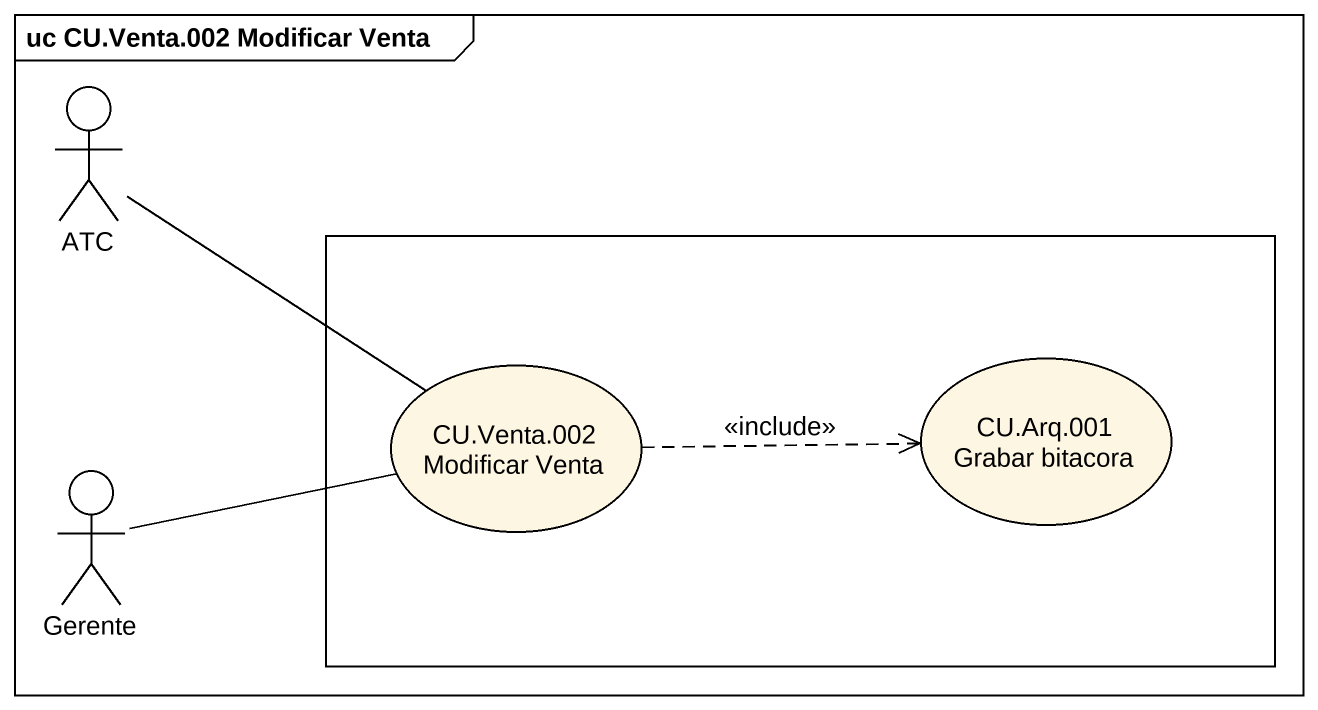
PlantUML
@startuml
mainframe uc CU.Venta.002 Modificar Venta
actor ATC
rectangle " " as rectangle1 {
  usecase "CU.Venta.002 Modificar Venta" as CU_Venta_002_Modificar_Venta
  usecase "CU.Arq.001 Grabar bitacora" as CU_Arq_001_Grabar_bitacora
}
actor Gerente
ATC -right- CU_Venta_002_Modificar_Venta
CU_Venta_002_Modificar_Venta .right.> CU_Arq_001_Grabar_bitacora : <<include>>
Gerente -right- CU_Venta_002_Modificar_Venta
@enduml
